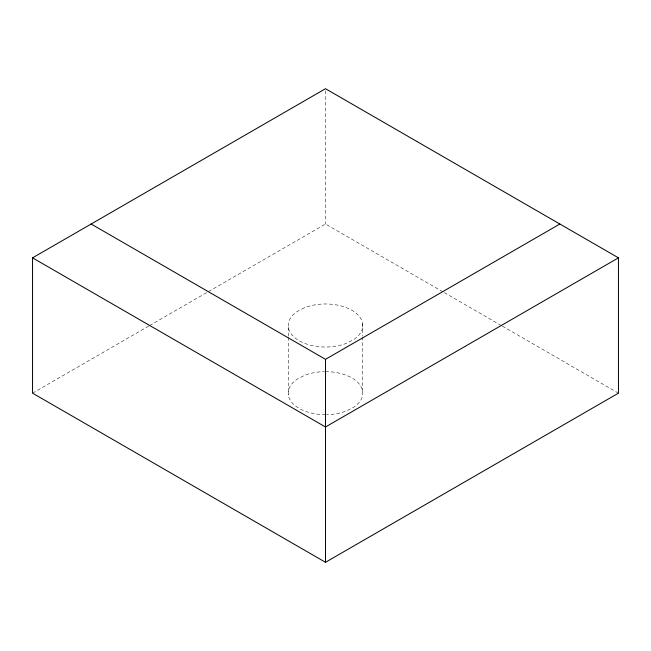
<?xml version="1.0" encoding="UTF-8"?>
<svg xmlns="http://www.w3.org/2000/svg" width="651" height="651" viewBox="0 0 651 651"><rect width="100%" height="100%" fill="white"/><g stroke="black" fill="none" stroke-linecap="round" stroke-linejoin="round"><path stroke-width="0.49" stroke-dasharray="3.25 2.44" d="M32.55 393.155L148.672 326.11M149.551 325.606L207.62 292.079M208.499 291.575L325.5 224.025L443.38 292.079M444.267 292.592L501.449 325.606M502.328 326.11L618.45 393.155M362.672 323.791L362.672 335.908M362.672 336.917L362.672 391.446M325.5 90.733L325.5 224.025M288.328 327.209L288.328 336.298M288.328 337.308L288.328 394.864M325.451 371.623A37.286 21.524 0 0 1 359.344 384.123A37.286 21.524 0 0 1 353.875 407.119L346.649 410.887A37.286 21.524 0 0 1 326.525 414.671M325.549 414.679A37.286 21.524 0 0 1 291.656 402.188A37.286 21.524 0 0 1 297.125 379.191L304.351 375.424A37.286 21.524 0 0 1 324.475 371.631M304.351 307.768L297.125 311.536A37.286 21.524 0 0 0 297.816 339.92A37.286 21.524 0 0 0 346.649 343.232L353.875 339.464A37.286 21.524 0 0 0 353.184 311.08A37.286 21.524 0 0 0 304.351 307.768"/><path stroke-width="0.98" d="M32.55 257.845L325.5 88.715L618.45 257.845L618.45 393.155L325.5 562.285L32.55 393.155L32.55 257.845L325.5 426.983L618.45 257.845M91.14 224.017L325.5 359.328L559.86 224.017M325.5 359.328L325.5 562.285"/></g></svg>
